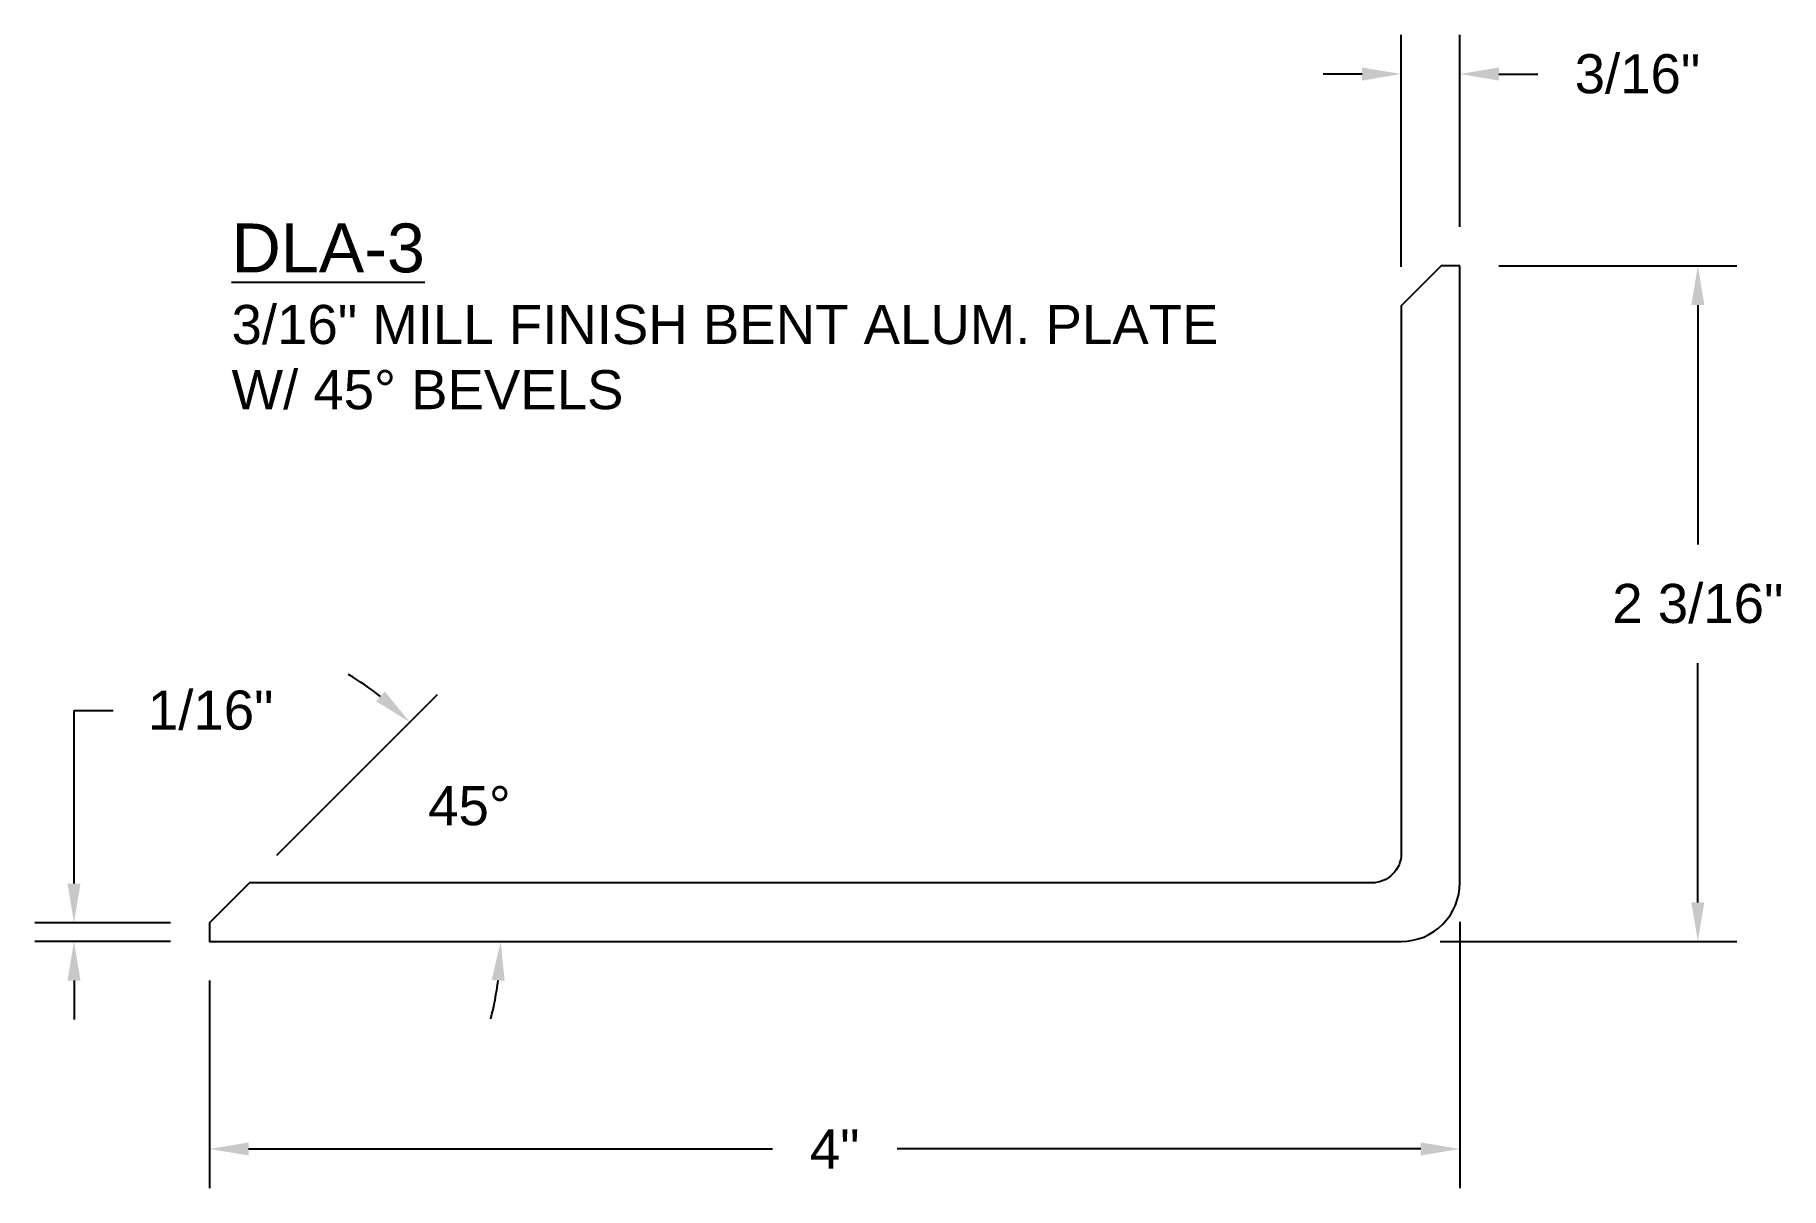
# Model space of a CAD drawing. Header units: inches. Extents: x 1.8 to 36.2, y 2.2 to 10.1.
# Drawn here: x 30.62 to 36.21, y 5.43 to 9.12 of the extents above.
import ezdxf

# ---------------------------------------------------------------- set-up
doc = ezdxf.new("R2010")
doc.units = ezdxf.units.IN
doc.header["$MEASUREMENT"] = 0
doc.layers.add('DIMENSIONS', color=3, linetype='Continuous')
doc.layers.add('TEXT', color=2, linetype='Continuous')
doc.styles.add('ARIAL', font='arial.ttf')
doc.dimstyles.new('ARIAL', dxfattribs={"dimtxt": 0.125, "dimasz": 0.125, "dimexe": 0.125, "dimexo": 0.125, "dimgap": 0.125, "dimtad": 0, "dimtih": 1, "dimtoh": 1, "dimdec": 4, "dimzin": 3, "dimdsep": 46, "dimlunit": 4, "dimtxsty": 'ARIAL', "dimcen": 0.125, "dimadec": 0, "dimazin": 0, "dimtfac": 1, "dimtdec": 4, "dimtofl": 0, "dimtmove": 0, "dimatfit": 3, "dimfxl": 0, "dimfrac": 2, "dimtolj": 1, "dimtzin": 0, "dimarcsym": 0})

# ---------------------------------------------------------------- blocks, each defined once
blk = doc.blocks.new('*D9')
at = {"layer": 'Defpoints', "color": 0}
for p in [(35.1783, 6.4067), (31.1783, 6.2192), (35.1783, 5.5557)]:
    blk.add_point(p, dxfattribs=at)
at = {"layer": 'DIMENSIONS', "color": 0, "lineweight": -2}
for p, q in [((35.1783, 6.2817), (35.1783, 5.4307)), ((31.1783, 6.0942), (31.1783, 5.4307)), ((31.3033, 5.5557), (32.979, 5.5557)), ((35.0533, 5.5557), (33.3777, 5.5557))]:
    blk.add_line(p, q, dxfattribs=at)
at = {"layer": 'DIMENSIONS', "color": 0}
for points in [[(31.3033, 5.5765), (31.3033, 5.5348), (31.1783, 5.5557)], [(35.0533, 5.5765), (35.0533, 5.5348), (35.1783, 5.5557)]]:
    blk.add_solid(points, dxfattribs=at)
at = {"layer": 'DIMENSIONS', "color": 0, "insert": (33.1783, 5.5557), "char_height": 0.125, "attachment_point": 5, "style": 'ARIAL'}
blk.add_mtext('\\A1;4"', dxfattribs=at)
blk = doc.blocks.new('*D10')
at = {"layer": 'Defpoints', "color": 0}
for p in [(35.1783, 8.3791), (35.9397, 8.3791), (34.9908, 6.2192)]:
    blk.add_point(p, dxfattribs=at)
at = {"layer": 'DIMENSIONS', "color": 0, "lineweight": -2}
for p, q in [((35.3033, 8.3791), (36.0647, 8.3791)), ((35.9397, 8.2541), (35.9397, 7.4888)), ((35.9397, 6.3442), (35.9397, 7.1095)), ((35.1158, 6.2192), (36.0647, 6.2192))]:
    blk.add_line(p, q, dxfattribs=at)
at = {"layer": 'DIMENSIONS', "color": 0}
for points in [[(35.9188, 8.2541), (35.9605, 8.2541), (35.9397, 8.3791)], [(35.9188, 6.3442), (35.9605, 6.3442), (35.9397, 6.2192)]]:
    blk.add_solid(points, dxfattribs=at)
at = {"layer": 'DIMENSIONS', "color": 0, "insert": (35.9397, 7.2991), "char_height": 0.125, "attachment_point": 5, "style": 'ARIAL'}
blk.add_mtext('\\A1;2 3/16"', dxfattribs=at)
blk = doc.blocks.new('*D11')
at = {"layer": 'Defpoints', "color": 0}
for p in [(30.7448, 6.2792), (31.1783, 6.2792), (31.1783, 6.2192)]:
    blk.add_point(p, dxfattribs=at)
at = {"layer": 'DIMENSIONS', "color": 0, "lineweight": -2}
for p, q in [((30.7448, 6.4042), (30.7448, 6.9581)), ((30.7448, 6.9581), (30.8698, 6.9581)), ((31.0533, 6.2792), (30.6198, 6.2792)), ((31.0533, 6.2192), (30.6198, 6.2192)), ((30.7448, 6.0942), (30.7448, 5.9692))]:
    blk.add_line(p, q, dxfattribs=at)
at = {"layer": 'DIMENSIONS', "color": 0}
for points in [[(30.7239, 6.4042), (30.7656, 6.4042), (30.7448, 6.2792)], [(30.7239, 6.0942), (30.7656, 6.0942), (30.7448, 6.2192)]]:
    blk.add_solid(points, dxfattribs=at)
at = {"layer": 'DIMENSIONS', "color": 0, "insert": (31.1821, 6.9581), "char_height": 0.125, "attachment_point": 5, "style": 'ARIAL'}
blk.add_mtext('\\A1;1/16"', dxfattribs=at)
blk = doc.blocks.new('*D12')
at = {"layer": 'Defpoints', "color": 0}
for p in [(35.1783, 8.9929), (35.1783, 8.3791), (34.9908, 8.2516)]:
    blk.add_point(p, dxfattribs=at)
at = {"layer": 'DIMENSIONS', "color": 0, "lineweight": -2}
for p, q in [((34.9908, 8.3766), (34.9908, 9.1179)), ((35.1783, 8.5041), (35.1783, 9.1179)), ((34.8658, 8.9929), (34.7408, 8.9929)), ((35.3033, 8.9929), (35.4283, 8.9929))]:
    blk.add_line(p, q, dxfattribs=at)
at = {"layer": 'DIMENSIONS', "color": 0}
for points in [[(34.8658, 9.0137), (34.8658, 8.972), (34.9908, 8.9929)], [(35.3033, 9.0137), (35.3033, 8.972), (35.1783, 8.9929)]]:
    blk.add_solid(points, dxfattribs=at)
at = {"layer": 'DIMENSIONS', "color": 0, "insert": (35.7465, 8.9929), "char_height": 0.125, "attachment_point": 5, "style": 'ARIAL'}
blk.add_mtext('\\A1;3/16"', dxfattribs=at)
blk = doc.blocks.new('*D13')
at = {"layer": 'Defpoints', "color": 0}
for p in [(32.0758, 6.4757), (31.3058, 6.4067), (31.1783, 6.2792), (31.1783, 6.2192), (34.9908, 6.2192)]:
    blk.add_point(p, dxfattribs=at)
at = {"layer": 'DIMENSIONS', "color": 0, "lineweight": -2}
blk.add_line((31.3942, 6.4951), (31.9076, 7.0085), dxfattribs=at)
for start, end in [(52.2298, 59.4596), (345.5404, 352.7702)]:
    blk.add_arc((31.1183, 6.2192), 0.9913, start, end, dxfattribs=at)
at = {"layer": 'DIMENSIONS', "color": 0}
for points in [[(31.7392, 7.0184), (31.7117, 6.9871), (31.8193, 6.9201)], [(32.0809, 6.0957), (32.1225, 6.0931), (32.1096, 6.2192)]]:
    blk.add_solid(points, dxfattribs=at)
at = {"layer": 'DIMENSIONS', "color": 0, "insert": (32.0099, 6.6524), "char_height": 0.125, "attachment_point": 5, "style": 'ARIAL'}
blk.add_mtext('\\A1;45°', dxfattribs=at)

msp = doc.modelspace()

# ---------------------------------------------------------------- linework, layer by layer
at = {"color": 0}
msp.add_lwpolyline([(35.17832, 8.3791), (35.11832, 8.3791), (34.99082, 8.2516), (34.99082, 6.50042, -0.4142136), (34.89707, 6.40667), (31.30582, 6.40667), (31.17832, 6.27917), (31.17832, 6.21917), (34.99082, 6.21917, 0.4142136), (35.17832, 6.40667)], format="xyb", close=True, dxfattribs=at)

# ---------------------------------------------------------------- texts
at = {"layer": 'TEXT', "insert": (31.24886, 8.51498), "char_height": 0.15625, "width": 4.8125, "attachment_point": 1, "style": 'ARIAL'}
msp.add_mtext('{\\LDLA-3\\P\\H0.8x;\\l3/16" MILL FINISH BENT ALUM. PLATE\\PW/ 45° BEVELS}', dxfattribs=at)

# ---------------------------------------------------------------- dimensions: what is measured, and where the dimension line sits
at = {"layer": 'DIMENSIONS'}
for base, p1, p2, picture, middle in [((35.17832, 8.99287), (34.99082, 8.2516), (35.17832, 8.3791), '*D12', (35.74649, 8.99287)), ((35.17832, 5.55566), (31.17832, 6.21917), (35.17832, 6.40667), '*D9', (33.17832, 5.55566))]:
    dim = msp.add_linear_dim(base=base, p1=p1, p2=p2, dimstyle='ARIAL', dxfattribs=at)
    dim.commit()
    dim.dimension.update_dxf_attribs({"geometry": picture, "text_midpoint": middle})
dim = msp.add_linear_dim(base=(35.93967, 8.3791), p1=(34.99082, 6.21917), p2=(35.17832, 8.3791), angle=90, dimstyle='ARIAL', dxfattribs=at)
dim.commit()
dim.dimension.update_dxf_attribs({"geometry": '*D10', "text_midpoint": (35.93967, 7.29913)})
dim = msp.add_linear_dim(base=(30.74478, 6.27917), p1=(31.17832, 6.21917), p2=(31.17832, 6.27917), angle=90, dimstyle='ARIAL', dxfattribs=at)
dim.commit()
dim.dimension.update_dxf_attribs({"geometry": '*D11', "text_midpoint": (31.1821, 6.95809), "dimtype": 160})
dim = msp.add_angular_dim_2l(base=(32.07582, 6.47573), line1=((31.17832, 6.21917), (34.99082, 6.21917)), line2=((31.30582, 6.40667), (31.17832, 6.27917)), dimstyle='ARIAL', dxfattribs=at)
dim.commit()
dim.dimension.update_dxf_attribs({"geometry": '*D13', "text_midpoint": (32.00989, 6.65245), "dimtype": 162})

doc.saveas('drawing.dxf')
